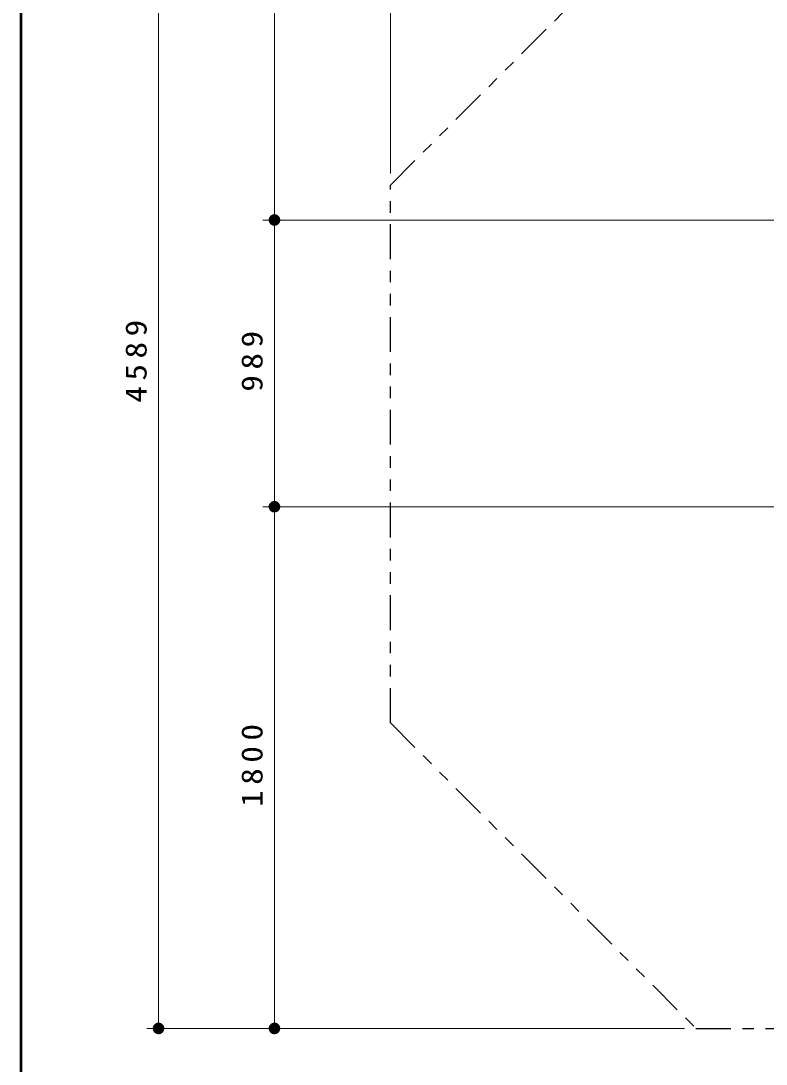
# Model space of a CAD drawing. Units: millimetres on the paper, scale 1:40. Extents: x -385 to 0, y 0 to 267.
# Drawn here: x -385 to -320.7, y 121.1 to 211.1 of the extents above; entities that cross this region are included whole.
import ezdxf

# ---------------------------------------------------------------- set-up
doc = ezdxf.new("R2010")
doc.units = ezdxf.units.MM
doc.linetypes.add('USER3', pattern=[8, 3, -1, 1, -1, 1, -1])
doc.layers.add('LY_1', color=7, linetype='Continuous', lineweight=13)
doc.styles.add('ＭＳ ゴシック', font='')
doc.styles.get('ＭＳ ゴシック').set_extended_font_data('MS Gothic')

# ---------------------------------------------------------------- blocks, each defined once
blk = doc.blocks.new('filled_dot')
at = {"color": 0, "linetype": 'Continuous', "lineweight": -2, "const_width": 1.25}
blk.add_lwpolyline([(-0.625, 0, 1), (0.625, 0, 1)], format="xyb", close=True, dxfattribs=at)

msp = doc.modelspace()

# ---------------------------------------------------------------- linework, layer by layer
at = {"layer": 'LY_1', "lineweight": 50}
msp.add_line((-385, 267), (-385, 0), dxfattribs=at)
at = {"layer": 'LY_1'}
for p, q in [((-353.124, 197.893), (-353.124, 249.736)), ((-373.124, 124.146), (-373.124, 238.878)), ((-363.124, 193.878), (-363.124, 238.878)), ((-228.165, 193.878), (-364.124, 193.878)), ((-363.124, 169.146), (-363.124, 193.878)), ((-292.817, 169.146), (-364.124, 169.146)), ((-363.124, 124.146), (-363.124, 169.146)), ((-364.124, 124.146), (-374.124, 124.146)), ((-327.764, 124.146), (-364.124, 124.146))]:
    msp.add_line(p, q, dxfattribs=at)
at = {"layer": 'LY_1', "linetype": 'USER3', "lineweight": 25}
for p, q in [((-353.124, 196.893), (-326.764, 223.253)), ((-353.124, 150.506), (-353.124, 196.893)), ((-353.124, 150.506), (-326.764, 124.146)), ((-326.764, 124.146), (-254.906, 124.146))]:
    msp.add_line(p, q, dxfattribs=at)

# ---------------------------------------------------------------- block references
at = {"layer": 'LY_1', "xscale": 0.4, "yscale": 0.4}
for p, rotation in [((-363.124, 193.878), 90), ((-363.124, 193.878), 270), ((-363.124, 169.146), 90), ((-363.124, 169.146), 270), ((-373.124, 124.146), 90), ((-363.124, 124.146), 90)]:
    msp.add_blockref('filled_dot', p, dxfattribs=dict(at, rotation=rotation))

# ---------------------------------------------------------------- texts
at = {"layer": 'LY_1', "char_height": 1.833, "attachment_point": 8, "rotation": 90, "style": 'ＭＳ ゴシック'}
for s, insert in [('\\T1.33;\\W1.15;4589', (-374.124, 181.929)), ('\\T1.33;\\W1.15;989', (-364.124, 181.929)), ('\\T1.33;\\W1.15;1800', (-364.124, 147.067))]:
    msp.add_mtext(s, dxfattribs=dict(at, insert=insert))

doc.saveas('drawing.dxf')
